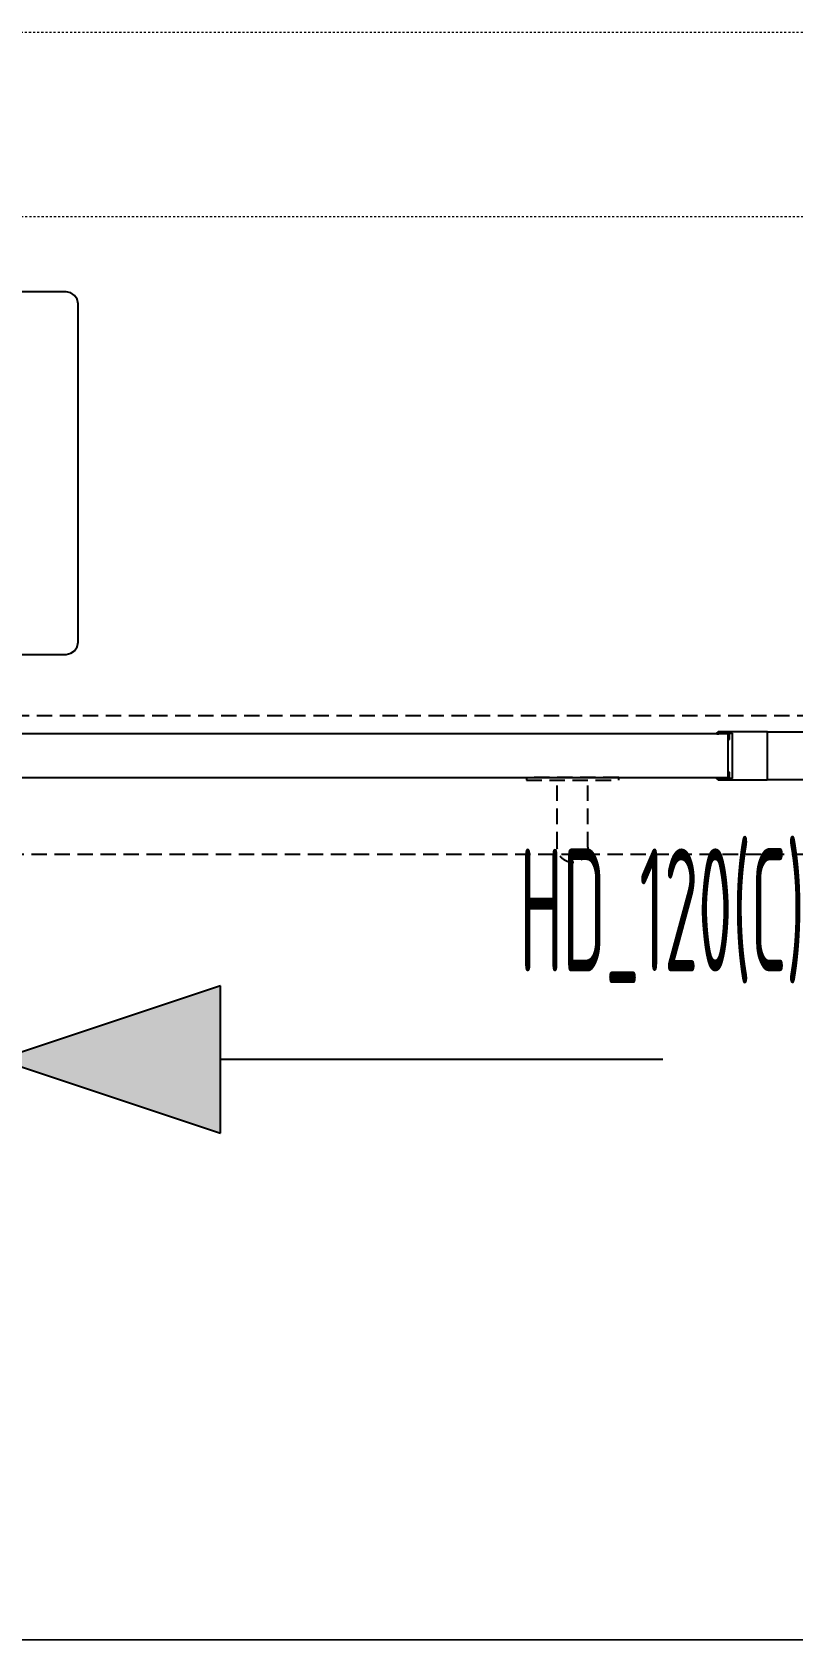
# Model space of a CAD drawing. Extents: x 225000 to 2157367, y 208400 to 840900.
# Drawn here: x 508527 to 509146, y 399852 to 401160 of the extents above; entities that cross this region are included whole.
import ezdxf
from ezdxf.enums import TextEntityAlignment as Align

# ---------------------------------------------------------------- set-up
doc = ezdxf.new("R2010")
doc.units = 0
doc.header["$LTSCALE"] = 10
doc.linetypes.add('Data Center Layout_L20$0$HIDDENK1', pattern=[0.334, 0.167, -0.167])
doc.linetypes.add('XFDP20-DC-PH1$0$HIDDEN2', pattern=[0.1875, 0.125, -0.0625])
doc.layers.add('Data Center Layout_L20$0$ARC', color=252, linetype='Continuous', lineweight=0)
for name, color, linetype in [('XFDP20-DC-PH1$0$A-Door (PH1)', 2, 'Continuous'), ('XFDP20-DC-PH1$0$A-W-P3 (PH1)', 2, 'Continuous'), ('XFM2Q20-DC$0$M-HVAC-CEQPM', 22, 'Continuous')]:
    doc.layers.add(name, color=color, linetype=linetype)
doc.styles.add('XFDP20-DC-PH1$0$AA-TXT', font='isocp.shx', dxfattribs={"width": 0.8, "bigfont": 'china.shx'})

# ---------------------------------------------------------------- blocks, each defined once
blk = doc.blocks.new('Data Center Layout_L20')
at = {"layer": 'Data Center Layout_L20$0$ARC', "linetype": 'Data Center Layout_L20$0$HIDDENK1'}
for p, q in [((508200.59, 201160.31), (511900.59, 201160.31)), ((508050.59, 201010.31), (512050.59, 201010.31))]:
    blk.add_line(p, q, dxfattribs=at)
blk = doc.blocks.new('XFDP20-DC-PH1$0$Door-60+60x000')
blk.add_hatch(color=256).paths.add_polyline_path([(2.47, 30.45), (20.47, 36.45), (20.47, 24.45)])
for p, q in [((2.47, 30.45, 0), (20.47, 36.45, 0)), ((20.47, 36.45, 0), (20.47, 24.45, 0)), ((20.47, 24.45, 0), (2.47, 30.45, 0)), ((56.47, 30.45, 0), (20.47, 30.45, 0))]:
    blk.add_line(p, q)
at = {"color": 1, "linetype": 'XFDP20-DC-PH1$0$HIDDEN2'}
for p, q in [((47.88, 13.18), (47.88, 7.73)), ((50.38, 13.18), (50.38, 7.73))]:
    blk.add_line(p, q, dxfattribs=at)
at = {"color": 9, "linetype": 'XFDP20-DC-PH1$0$HIDDEN2'}
blk.add_lwpolyline([(-84.91, 13.76), (214.91, 13.76), (214.91, 2.5), (-84.91, 2.5)], close=True, dxfattribs=at)
blk.add_lwpolyline([(3.18, 3.96), (3.18, 7.53), (61.79, 7.53), (61.79, 3.96)], close=True)
at = {"color": 1, "linetype": 'XFDP20-DC-PH1$0$HIDDEN2'}
blk.add_lwpolyline([(45.38, 7.73), (52.88, 7.73), (52.88, 7.53), (45.38, 7.53)], close=True, dxfattribs=at)
blk.add_lwpolyline([(64.97, 3.82), (60.97, 3.82, -0.158507), (60.95, 3.83), (60.84, 3.91, -0.72636), (60.86, 3.96), (61.01, 3.96, -0.414214), (61.03, 3.94, 0.414214), (61.05, 3.92), (61.76, 3.92, 0.414214), (61.79, 3.95), (61.79, 4.39, -0.414214), (61.82, 4.42), (61.86, 4.42, -0.414214), (61.89, 4.39), (61.89, 3.95, 0.414214), (61.92, 3.92), (62.08, 3.92, 0.414214), (62.11, 3.95), (62.11, 5.73), (62.14, 5.76), (62.11, 5.79), (62.11, 7.57, 0.414214), (62.08, 7.6), (61.92, 7.6, 0.414214), (61.89, 7.57), (61.89, 7.13, -0.414214), (61.86, 7.1), (61.82, 7.1, -0.414214), (61.79, 7.13), (61.79, 7.57, 0.414214), (61.76, 7.6), (61.05, 7.6, 0.414214), (61.03, 7.58), (61.03, 7.58, -0.414214), (61.01, 7.56), (60.86, 7.56, -0.72636), (60.84, 7.61), (60.95, 7.69, -0.158507), (60.97, 7.7), (64.97, 7.7, -0.414214), (65, 7.67), (65, 3.85, -0.414214)], format="xyb", close=True)
blk.add_lwpolyline([(69.03, 7.7), (65.03, 7.7, 0.414214), (65, 7.67), (65, 3.85, 0.414214), (65.03, 3.82), (69.03, 3.82, 0.158507)], format="xyb")
blk.add_arc((49.13, 13.18), 1.25, 0, 180, dxfattribs=at)
at = {"color": 9, "style": 'XFDP20-DC-PH1$0$AA-TXT', "width": 0.45}
blk.add_attdef('120X240', text='', height=10, dxfattribs=at).set_placement((65, 20.29), align=Align.MIDDLE_CENTER)
blk = doc.blocks.new('XFDP20-DC-PH1')
at = {"layer": 'XFDP20-DC-PH1$0$A-W-P3 (PH1)'}
blk.add_line((511825.6, 199852.3), (506450.6, 199853.6, 0), dxfattribs=at)
at = {"layer": 'XFDP20-DC-PH1$0$A-Door (PH1)'}
ref = blk.add_blockref('XFDP20-DC-PH1$0$Door-60+60x000', (508475.6, 200629.5, 0), dxfattribs=dict(at, xscale=-10, yscale=10, zscale=10, rotation=180))
ref.add_attrib('120X240', 'HD_120(C)x260(C)', dxfattribs={"layer": '0', "color": 9, "height": 100, "style": 'XFDP20-DC-PH1$0$AA-TXT', "width": 0.45}).set_placement((509125.6, 200446.6, 0), align=Align.MIDDLE_CENTER)
blk = doc.blocks.new('XFM2Q20-DC$0$43KW-ROW COOLER')
at = {"layer": 'XFM2Q20-DC$0$M-HVAC-CEQPM'}
for points in [[(2175, -1467.1), (2178.8, -1466.3), (2181.9, -1464.1), (2184, -1461.1), (2184.9, -1457.2), (2184.9, -1395.6), (1890, -1395.6)], [(1890, -1395.6), (1890, -1457.2), (1890.9, -1461.1), (1893, -1464.1), (1896, -1466.3), (1899.9, -1467.1)], [(1899.9, -1467.1), (2175, -1467.1)]]:
    blk.add_lwpolyline(points, dxfattribs=at)
blk = doc.blocks.new('XFM2Q20-DC')
at = {"rotation": 90}
blk.add_blockref('XFM2Q20-DC$0$43KW-ROW COOLER', (507097.6, 198764.4, 0), dxfattribs=at)

msp = doc.modelspace()

# ---------------------------------------------------------------- block references
for name in ['Data Center Layout_L20', 'XFDP20-DC-PH1', 'XFM2Q20-DC']:
    msp.add_blockref(name, (0, 200000))

doc.saveas('drawing.dxf')
